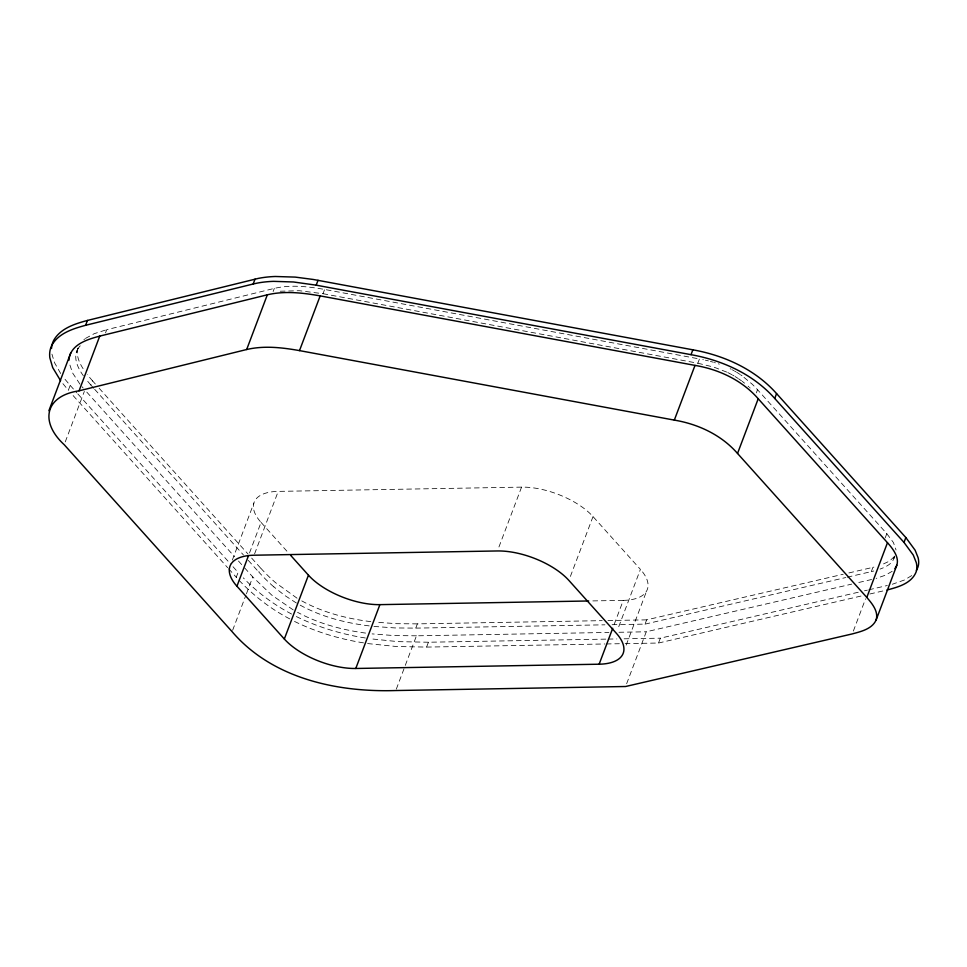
<?xml version="1.0" encoding="UTF-8"?>
<svg xmlns="http://www.w3.org/2000/svg" width="967" height="967" viewBox="0 0 967 967"><rect width="100%" height="100%" fill="white"/><g stroke="black" fill="none" stroke-linecap="round" stroke-linejoin="round"><path stroke-width="0.73" stroke-dasharray="4.83 3.63" d="M894.427 556.11C893.641 563.326 886.062 566.88 880.043 569.092M78.363 348.156C72.332 357.028 77.844 368.125 83.343 375.74M77.94 348.18C75.692 356.291 80.116 364.354 84.516 370.869M76.224 352.822L78.956 345.618M65.031 379.33L70.192 385.41L68.355 390.281L61.453 381.868M105.524 332.878L106.733 329.687L274.326 288.384C290.862 284.491 308.098 286.522 324.622 289.447L697.981 358.684M65.26 441.895L84.347 391.393M93.714 388.238L90.85 385.047L92.457 380.793L87.248 374.592M273.117 291.575L274.326 288.384M280.212 291.236L299.262 290.704L323.014 293.702L324.622 289.447M232.346 560.062L253.85 503.166M289.774 618.904C269.624 608.388 251.517 594.101 236.262 577.263L238.1 572.391L230.46 563.894M249.498 552.991L261.054 522.398A54.744 24.852 20.7 0 1 278.206 491.381L521.564 487.126A54.744 24.852 20.7 0 1 593.013 516.583L640.408 569.37L617.792 629.215M254.587 553.886L278.206 491.381M232.636 630.279L245.896 595.213M246.428 593.811L252.786 576.973L244.204 567.411M273.83 586.896A156.92 71.244 20.7 0 1 258.818 572.029L260.365 567.774L249.873 556.098M373.939 626.435L395.007 627.934L415.762 628.127L417.369 623.872L602.223 620.645M396.313 689.133L416.463 635.815L608.92 632.442M367.581 643.563L396.132 646.488L426.592 647.092L428.429 642.233L606.72 639.114M498.948 546.971L521.564 487.126M570.397 576.429L593.013 516.583M323.014 293.702L697.836 363.217L699.443 358.95L703.396 359.736M614.214 624.319L623.268 600.374A54.744 24.852 20.7 0 0 640.408 569.37M626.181 645.098L646.633 590.97M612.087 624.694L645.049 624.114L646.657 619.859L843.224 574.241M626.652 683.705L646.27 631.789L851.722 584.116M625.178 643.623L658.515 643.031L660.352 638.172L858.793 592.118M756.315 392.892L757.524 389.701L753.511 385.482A89.484 40.626 20.7 0 0 752.072 384.08L742.366 376.03M847.273 577.19L871.315 571.606L872.923 567.351L876.549 566.444M885.192 537.918L886.799 533.651L757.524 389.701M853.353 631.088L865.55 598.827M893.895 558.575L894.693 556.448M894.402 556.496L889.495 561.114L881.106 565.03M78.593 347.818L79.354 346.815M79.645 346.476L80.249 345.799M83.899 339.622L84.649 339.018M892.19 571.292L885.421 575.22L876.114 578.399M85.434 338.438L94.258 333.663L106.733 329.687M911.712 575.583L904.459 579.995L892.299 584.249M873.745 571.014L871.315 571.606M848.881 572.935L872.923 567.351M645.049 624.114L845.859 577.517M858.805 582.472L871.557 579.511M864.498 590.801L867.363 590.136M868.789 589.81L887.343 585.494M658.515 643.031L861.234 595.998M869.804 594.004L885.506 590.366M592.844 600.906L623.268 600.374M607.965 620.536L646.657 619.859M415.762 628.127L604.919 624.815M618.977 632.273L646.27 631.789M608.17 639.09L616.861 638.933M624.114 638.812L660.352 638.172M426.592 647.092L604.883 643.974M606.333 643.949L619.376 643.72M417.369 623.872L396.615 623.679L375.547 622.18M416.463 635.815L393.509 635.537L372.114 633.893M428.429 642.233L397.969 641.629L369.418 638.691M370.796 621.636C346.597 618.65 322.458 612.413 301.039 600.495M369.189 625.891C344.989 622.905 320.851 616.668 299.432 604.75M365.586 633.083C342.004 629.904 318.614 623.594 297.558 612.329M365.345 637.99C341.049 634.159 317.224 626.979 295.189 615.979M363.507 642.862C339.212 639.018 315.387 631.838 293.352 620.85M697.836 363.217L713.779 367.097L727.039 372.222M705.378 360.171L708.376 360.884M710.37 361.404L713.38 362.238M714.383 362.54L715.387 362.843M718.36 363.81L719.339 364.148M727.788 372.573L729.662 373.504M730.145 368.693L731.27 369.249M730.025 373.697L731.85 374.664M732.37 369.829L733.82 370.615M291.611 614.045C273.734 604.653 257.295 592.42 243.297 577.843M732.563 375.063L734.001 375.885M734.533 371.014L735.972 371.848M293.231 609.923L271.691 595.056L252.786 576.973M296.422 603.033L284.673 595.394L273.891 586.896M297.038 598.186L275.498 582.63A156.92 71.244 20.7 0 1 260.425 567.774M736.709 372.283L739.888 374.314M735.101 376.538L737.93 378.339M738.619 378.798L741.484 380.805M740.565 374.773L742.003 375.776M742.185 381.336L742.886 381.856M743.224 382.122L744.578 383.186M748.12 386.184L748.809 386.8M749.473 387.416L750.138 388.033M261.054 522.398L287.719 552.084M92.457 380.793L95.322 383.984M99.13 388.238L247.963 553.97M94.669 389.302L243.491 555.034M248.265 560.352L258.757 572.029M86.788 392.106L234.655 556.787M238.474 561.029L242.294 565.284M70.192 385.41L76.864 392.856M77.819 393.907L229.517 562.83M73.129 395.588L227.668 567.702M228.623 568.765L236.262 577.263M90.85 385.047L85.64 378.846M886.799 533.651L893.448 542.584L896.034 549.993M83.174 388.045L82.074 386.764M79.971 384.177L72.537 372.875L69.189 362.818M60.691 373.528L54.527 362.71L51.94 354.152"/><path stroke-width="1.45" d="M69.02 360.159L69.128 358.455M69.177 358.032C71.727 344.01 87.876 339.308 99.746 336.105L267.339 294.802C284.709 290.716 302.828 292.808 320.174 295.89L695.007 365.393C718.892 369.382 742.136 380.273 758.213 398.742L887.476 542.705C893.375 549.268 901.595 559.905 894.922 568.608M876.15 619.944C878.737 611.349 871.956 603.505 866.807 597.425L737.531 453.463C721.467 434.993 698.21 424.09 674.325 420.113L299.504 350.61C282.146 347.528 264.039 345.437 246.67 349.522L79.076 390.825C44.591 395.95 39.744 422.216 64.209 444.699L232.116 631.681C272.126 678.423 336.794 692.42 395.781 690.535L625.589 686.51L852.302 633.905C861.017 631.524 872.089 629.046 876.15 619.944L896.832 565.236M48.906 410.697L70.784 352.834M60.595 380.708L52.689 367.569L49.849 357.838A96.893 43.986 20.7 0 1 51.843 345.243C58.661 333.156 73.045 328.707 85.604 325.299L87.441 320.44L258.129 278.436A114.795 52.109 20.7 0 1 275.305 276.489L295.261 277.106L313.248 279.463L692.856 349.812C724.283 355.433 755.118 369.394 776.574 393.593L905.849 537.555L915.133 550.235L918.118 557.729A70.796 32.141 20.7 0 1 917.792 567.52L916.414 570.397M79.076 390.825L99.746 336.105M85.604 325.299L253.197 283.996L255.034 279.137M246.67 349.522L267.339 294.802M253.197 283.996L256.291 283.307A114.795 52.109 20.7 0 1 273.468 281.349L293.424 281.977L316.185 285.168L318.022 280.309M299.504 350.61L320.174 295.89M236.939 586.232A54.744 24.852 20.7 0 1 254.079 555.215L497.449 550.96A54.744 24.852 20.7 0 1 568.886 580.418L616.281 633.204A54.744 24.852 20.7 0 1 599.141 664.208L355.783 668.475A54.744 24.852 20.7 0 1 284.334 639.018L236.939 586.232L248.495 555.65M284.334 639.018L308.449 575.172L290.68 555.384M355.783 668.475L379.898 604.641L588.698 600.978M316.185 285.168L691.018 354.671L692.856 349.812M674.325 420.113L695.007 365.393M599.141 664.208L612.703 628.308M737.531 453.463L758.213 398.742M886.932 590.027C897.763 587.174 911.083 583.657 915.954 572.379A70.796 32.141 20.7 0 0 916.281 562.589L913.295 555.094L904 542.414L774.736 398.452L776.574 393.593M866.807 597.425L887.476 542.705M904 542.414L905.849 537.555M87.441 320.44C74.882 323.848 60.498 328.297 53.681 340.384A96.893 43.986 20.7 0 0 51.517 348.507M691.018 354.671C722.446 360.304 753.281 374.265 774.736 398.452M379.898 604.641A54.744 24.852 20.7 0 1 308.449 575.172"/></g></svg>
